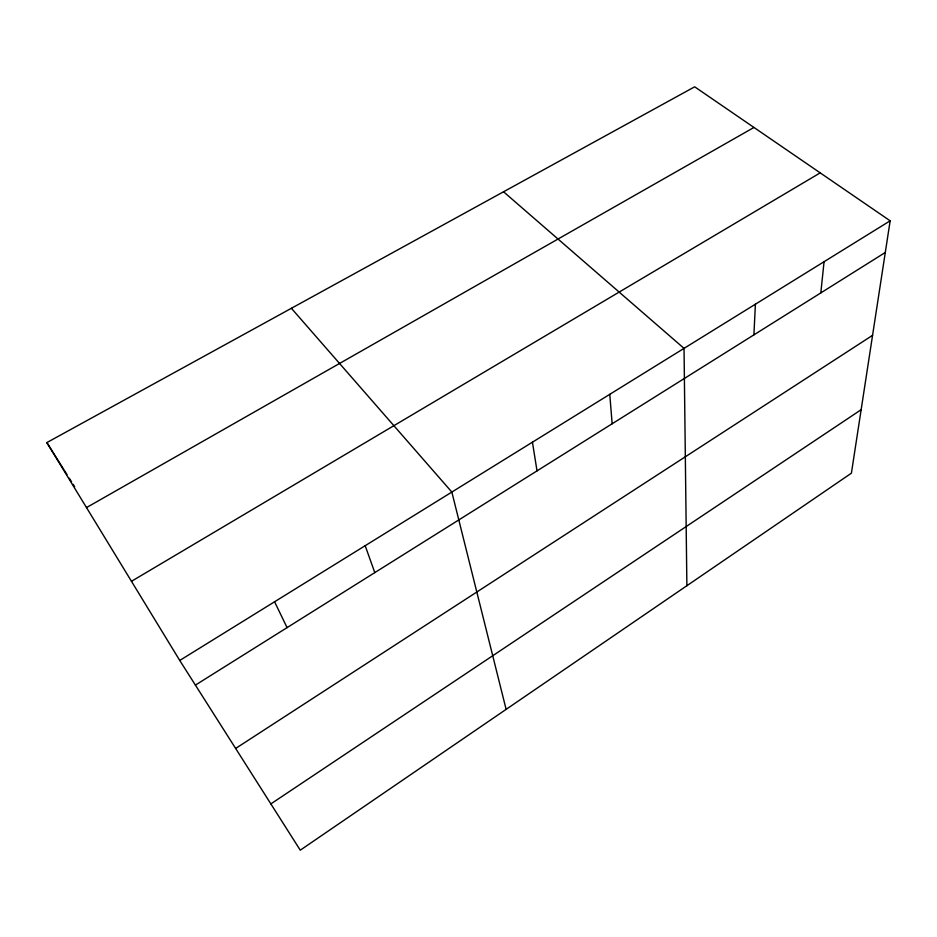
<?xml version="1.0" encoding="UTF-8"?>
<svg xmlns="http://www.w3.org/2000/svg" width="937" height="937" viewBox="0 0 937 937"><rect width="100%" height="100%" fill="white"/><g stroke="black" fill="none" stroke-linecap="round" stroke-linejoin="round"><path stroke-width="1.41" d="M753.898 334.884L755.409 304.197M820.812 292.918L824.068 261.716M890.15 220.816L851.405 473.173L300.262 850.187L179.752 660.456L46.85 442.592L694.668 86.813L890.15 220.816L179.752 660.456M270.863 803.899L861.15 409.703M235.644 748.452L872.57 335.329M195.411 685.111L885.289 252.475M131.473 581.303L820.191 172.865M86.497 507.585L753.957 127.455M503.556 191.78L684.033 348.377L686.88 585.719M291.384 308.296L451.845 492.066L506.121 709.368M46.85 442.592L63.915 469.683M64.676 470.901L66.984 474.567M69.291 478.221L71.599 481.876M73.133 484.324L74.667 486.76M274.576 601.777L287.085 627.626M365.172 545.697L374.8 572.624M532.439 442.194L537.018 470.889M609.764 394.336L612.154 423.77"/></g></svg>
